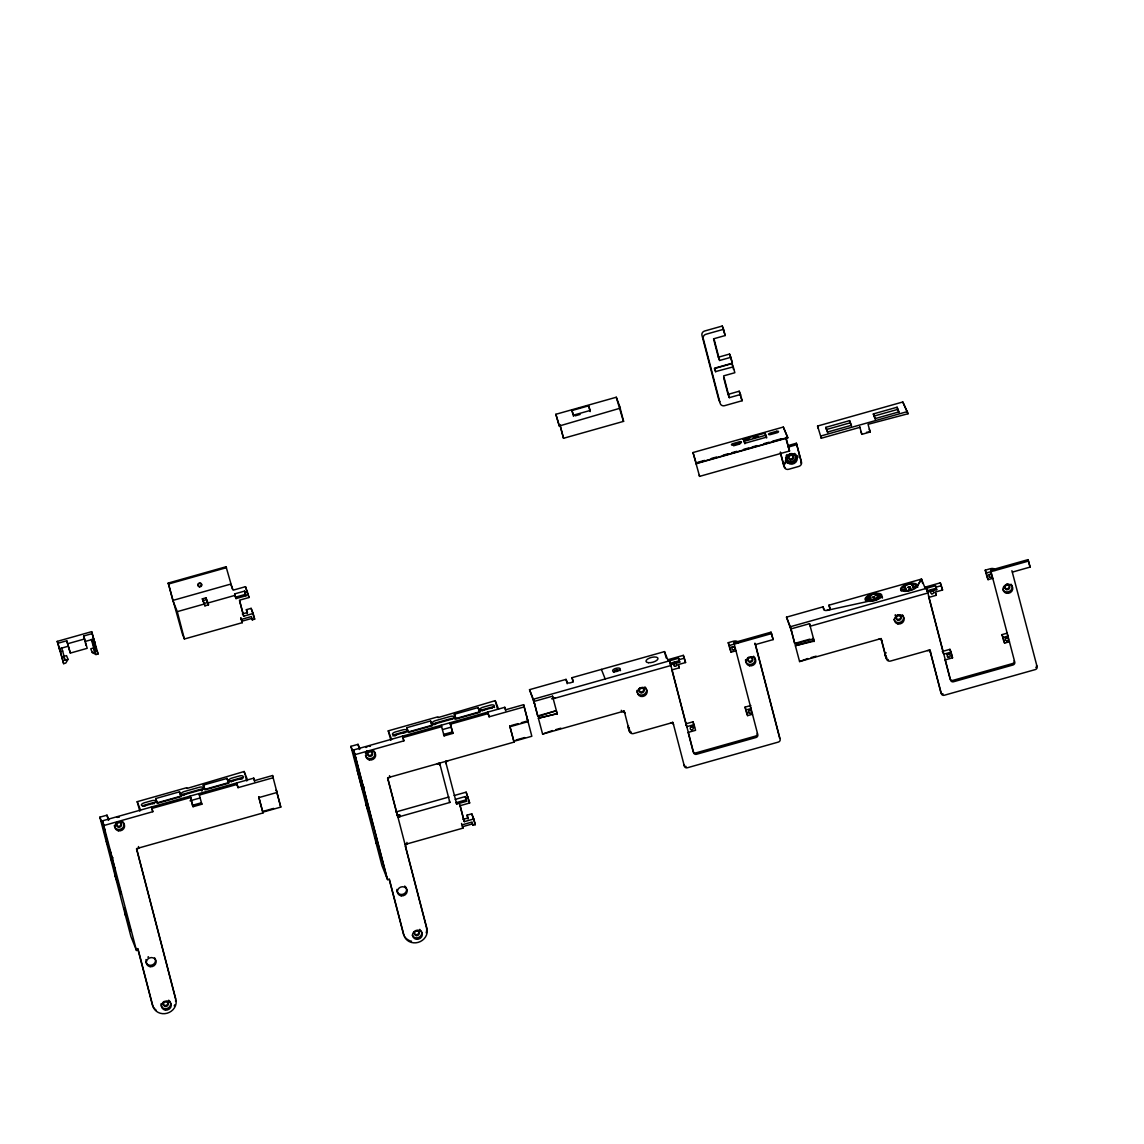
<?xml version="1.0" encoding="UTF-8"?>
<svg xmlns="http://www.w3.org/2000/svg" width="1144" height="1144" viewBox="0 0 1144 1144"><rect width="100%" height="100%" fill="white"/><g stroke="black" fill="none" stroke-linecap="round" stroke-linejoin="round"><path stroke-width="1.5" d="M787 457.142L787.015 458.787A4.333 3.947 -21.7 0 0 793.693 460.703A4.333 3.947 -21.7 0 0 793.421 454.068L792.392 453.71A4.333 3.947 -21.7 0 0 789.145 454.211M787.072 456.713L788.23 454.883M917.331 585.9A8.651 3.504 -14.6 0 0 906.234 584.512A8.651 3.504 -14.6 0 0 902.888 591.119A8.651 3.504 -14.6 0 0 916.816 586.929L921.492 579.093L925.31 588.659L935.492 585.742L936.707 589.646L927.684 592.192L927.126 590.79L936.149 588.245L936.707 589.646M916.816 586.929L921.492 579.093L922.636 583.469M786.471 460.674L783.783 465.15C787.429 461.747 785.442 453.21 792.606 453.896A5.563 5.076 -21.7 0 1 796.009 462.004A5.563 5.076 -21.7 0 1 786.6 461.161L786.5 460.76M68.025 659.373L65.051 660.217L63.564 656.47L66.538 655.641L68.025 659.373L65.794 663.062L63.649 663.663L57.2 641.384L91.663 631.66L98.112 653.939L95.982 654.54L92.264 652.538L90.776 648.791L93.751 647.962L95.238 651.694L92.264 652.538M679.736 662.161L679.178 660.76L670.141 663.306L670.699 664.707L679.736 662.161L678.521 658.258L668.325 661.175L664.521 651.608L571.986 677.691L573.13 682.081M667.767 659.773L683.326 655.355L685.571 662.533L678.449 664.535L679.293 667.81L672.043 669.855M924.752 587.258L940.296 582.839L942.556 590.018L935.42 592.034L936.278 595.295L929.028 597.34L928.47 595.938M723.551 329.3L705.962 334.262A3.704 3.389 -21.7 0 0 703.245 338.553L720.191 403.403A3.718 3.389 -21.7 0 0 724.61 405.677L742.141 400.729L740.525 394.494L729.314 397.654L723.637 375.875L734.848 372.715L733.275 366.866L715.615 371.571L714.785 368.139L732.374 363.177L730.844 357.314L719.633 360.474L713.97 338.71L725.167 335.535L723.551 329.3L722.25 326.04L704.661 331.002A3.704 3.389 -21.7 0 0 701.944 335.292L718.89 400.128A3.718 3.389 -21.7 0 0 719.79 401.63M713.541 338.781L718.332 357.214L729.543 354.054L730.844 357.314M733.275 366.866L731.974 363.606L714.385 368.568L715.686 371.829M559.259 425.997L555.855 414.285L616.287 397.24L620.377 408.136L559.259 425.997L560.245 425.711L563.52 438.295L623.594 421.349L619.876 407.121M571.886 410.553L588.531 405.848L590.333 410.41L573.702 415.1L571.886 410.553L573.501 416.302M575.16 415.844L580.151 414.428M723.651 377.634L728.013 394.394L739.224 391.219L740.525 394.494M168.182 583.082L226.069 566.752L226.44 567.681L168.554 584.012L168.182 583.082L182.368 633.862L184.398 638.995L242.299 622.665L240.883 617.974L242.299 622.665M786.028 437.437L789.546 450.993L699.585 476.376L693.007 452.538L783.325 427.055L787.816 437.823L696.324 463.649L696.053 462.819L696.481 464.435M743.343 439.196L765.021 433.09L766.637 437.137L744.959 443.257L743.343 439.196L744.873 443.772M168.554 584.012L172.83 600.428L230.716 584.098L233.133 590.161L245.488 586.686L249.02 597.511L239.511 600.185L243.672 616.173L253.167 613.484L254.654 619.176L252.281 619.848L251.723 618.446L241.742 621.263M744.801 440.268L749.806 438.867M753.152 437.923L758.157 436.507M743.915 441.384L765.593 435.278L766.666 437.98M733.561 445.788L739.925 443.986M202.402 598.841L205.963 597.826L208.008 602.974L208.494 604.833L204.933 605.834L202.402 598.841L204.933 605.834M818.146 428.242L817.574 426.04L902.802 401.987L908.05 413.742L868.053 424.31L870.155 432.003L861.832 434.348L860.989 431.488M202.888 600.7L206.449 599.685L208.494 604.833M697.754 462.333L704.547 460.417M711.339 458.501L716.43 457.071M723.208 455.155L728.313 453.725M731.702 452.767L736.793 451.322M743.586 449.406L748.676 447.976M752.066 447.018L757.171 445.574M763.949 443.657L769.054 442.227M772.443 441.269L780.923 438.867M57.2 641.384L57.944 643.257L66.738 640.769L70.342 653.081L87.216 648.319L83.612 636.007L92.407 633.533M696.196 463.349L786.157 437.966M234.62 593.908L244.602 591.091L245.159 592.492L246.017 595.767L236.036 598.584L234.62 593.908L236.036 598.584M825.825 427.341L849.592 420.634L851.451 425.296L827.684 432.003L825.825 427.341L827.641 432.632M873.344 413.928L897.111 407.221L898.969 411.883L875.203 418.59L873.344 413.928L875.16 419.219M204.004 603.503L207.565 602.488M172.83 600.428L177.291 611.64L204.447 603.975M208.008 602.974L235.178 595.309M245.159 592.492L247.533 591.82M67.896 643.672L84.77 638.91M826.397 429.529L850.164 422.822L851.408 425.925M873.916 416.116L897.683 409.409L898.927 412.512M235.478 597.182L245.459 594.365L246.017 595.767M57.944 643.257L59.374 648.734L68.168 646.246M93.837 639.01L85.042 641.484L83.612 636.007M907.478 411.554L820.691 436.05L821.263 438.238L860.002 427.313M780.365 452.023L784.269 466.995A3.704 3.389 -21.7 0 0 788.688 469.283L798.784 466.423A3.704 3.389 -21.7 0 0 801.501 462.133L796.381 443.228L787.773 445.659L789.546 450.993M59.374 648.734L60.518 651.622L62.663 651.022L65.051 660.217M91.692 639.61L92.85 642.499L94.981 641.898M788.33 447.061L796.939 444.63M866.551 432.275L870.155 432.003M247.376 613.513L246.375 609.681L251.122 608.351L253.167 613.484M242.328 613.942L247.49 612.483L246.375 609.681M241.441 619.376L251.423 616.559L252.281 619.848M534.477 703.631L529.529 689.675L566.037 679.379L567.467 682.682A3.089 1.244 -14.6 0 0 570.684 682.739A3.089 1.244 -14.6 0 0 573.216 681.066L571.986 677.691M791.448 631.116L786.5 617.159L823.022 606.849L824.452 610.167A3.089 1.244 -14.6 0 0 826.883 610.395L868.468 601.301A8.651 3.504 -14.6 0 0 881.809 595.91A8.651 3.504 -14.6 0 0 870.026 594.78A8.651 3.504 -14.6 0 0 868.468 601.301M830.101 609.552L828.957 605.176L921.492 579.093M139.825 811.153L137.194 801.687L186.772 787.687L187.073 788.431L244.158 771.499L247.504 779.908M390.876 740.311L388.259 730.844L437.823 716.845L438.123 717.588L495.209 700.657L498.555 709.066M155.727 798.541L179.494 791.834L181.353 796.496L157.586 803.202L155.727 798.541L156.871 802.902L180.638 796.195L179.494 791.834M203.303 785.113L227.07 778.406L228.929 783.082L205.162 789.789L203.303 785.113L204.433 789.474L228.214 782.768L227.07 778.406M406.792 727.698L430.559 720.992L432.418 725.654L408.651 732.36L406.792 727.698L407.55 730.601M454.354 714.271L478.135 707.564L479.994 712.24L456.213 718.947L454.354 714.271L455.498 718.632L479.264 711.926L478.135 707.564M263.006 812.941L258.701 796.81L263.006 812.941L136.622 848.605L175.876 999.356A11.998 10.954 -21.7 0 1 167.11 1013.226A11.998 10.954 -21.7 0 1 152.81 1005.862L138.267 949.963L136.479 950.464L130.902 936.45L99.857 817.173L106.993 815.171L108.866 819.89M514.071 742.099L509.766 725.968L514.071 742.099L387.687 777.763L426.926 928.513A11.998 10.954 -21.7 0 1 418.161 942.384A11.998 10.954 -21.7 0 1 403.875 935.02L389.317 879.121L387.544 879.622L381.967 865.608L350.908 746.331L358.043 744.329L359.931 749.048M407.922 732.06L431.688 725.353L430.559 720.992M735.978 650.793L731.102 652.166L729.986 649.363L728.242 642.685L733.118 641.312A3.704 1.502 -14.6 0 1 737.236 641.712L738.037 643.042M992.949 578.278L988.073 579.65L986.957 576.848L985.227 570.17L990.089 568.797A3.704 1.502 -14.6 0 1 994.222 569.197L995.008 570.527M136.479 950.464L102.531 820.806L253.753 778.134L254.511 780.637L272.572 775.532L273.23 777.72L238.038 787.658L236.622 782.968L238.038 787.658M386.987 878.22L353.596 749.964L504.804 707.292L505.562 709.795L523.623 704.69L528.128 721.621L510.052 726.712M557.099 714.056L556.227 710.71L537.952 716.602L534.005 701.429L552.538 696.196L553.296 698.698L670.913 665.508L669.497 660.817L533.333 699.256L529.529 689.675M779.636 738.423A2.474 2.259 -21.7 0 0 779.579 737.823L754.94 643.171L755.498 644.572L773.144 639.596L771.013 632.174L733.676 642.713L734.234 644.115M813.456 638.838L794.923 644.086L790.976 628.914L809.523 623.68L810.267 626.183L927.884 592.992L926.483 588.316L790.304 626.74L786.5 617.159M1012.469 572.072L1030.115 567.081L1027.998 559.659L990.647 570.198L1014.771 662.133A2.474 2.259 -21.7 0 1 1012.969 664.993L953.553 681.752A2.474 2.259 -21.7 0 1 950.607 680.237L927.684 592.192M102.531 820.806L103.947 825.496L152.81 811.697L151.394 807.02L151.952 808.422L190.676 797.497L193.064 806.706L201.859 804.218L198.913 793.607L199.471 795.009L237.18 784.369M387.544 879.622L355.012 754.654L403.861 740.854L402.445 736.178L403.003 737.58L441.727 726.654L441.169 725.253L444.115 735.864L452.91 733.375L449.964 722.765L452.91 733.375M450.522 724.166L488.245 713.527L489.103 716.816L524.281 706.878M679.093 659.659L684.441 658.158M728.242 642.685L729.357 645.488L771.571 633.576M936.064 587.144L941.412 585.642M985.227 570.17L986.342 572.972L1028.556 561.061M190.033 800.814L200.229 797.94M442.785 729.5L451.279 727.098M551.58 698.798L555.012 697.84M190.676 797.497L190.118 796.095L192.507 805.29L201.301 802.816L201.859 804.218M452.352 731.974L443.557 734.448L444.115 735.864M534.005 701.429L533.347 699.241L537.694 715.944L554.54 711.196M790.976 628.914L790.318 626.726L794.665 643.428L809.838 639.153M511.397 725.496L517.975 723.651M521.249 722.722L527.827 720.863L528.128 721.621M538.381 718.232L557.185 713.656L538.381 718.232L542.599 734.076L624.209 711.053L629.5 731.416A3.461 3.16 -21.7 0 0 633.619 733.533L672.958 722.436L684.384 766.251A2.474 2.259 -21.7 0 0 687.329 767.767L778.32 742.084A2.474 2.259 -21.7 0 0 780.136 739.224L755.498 644.572M1011.911 570.67L1037.107 666.723A2.474 2.259 -21.7 0 1 1035.306 669.583L944.3 695.252A2.474 2.259 -21.7 0 1 941.355 693.736L929.929 649.921L890.59 661.032A3.461 3.16 -21.7 0 1 886.471 658.901L881.195 638.538L799.584 661.561L795.366 645.716L813.899 640.483M259.002 797.554L277.062 792.463L276.762 791.705M263.32 811.296L273.63 808.393M516.101 739.968L524.696 737.551M262.705 812.197L280.766 807.106L272.572 775.532M361.718 785.113L362.262 784.155M513.77 741.355L531.831 736.264L523.623 704.69M552.452 730.573L542.599 734.076M555.827 729.615L560.875 728.185M807.75 658.529L799.584 661.561M811.11 657.586L816.173 656.155M362.376 784.441L361.533 784.369M113.156 857.843L110.782 858.515L114.858 868.782L110.425 851.708L106.335 841.441M361.833 787.673L365.923 797.94L361.475 780.866L357.386 770.598L361.833 787.673L364.207 787M685.728 723.866L692.964 721.821L694.079 724.624L695.566 730.315L688.316 732.36M751.937 712.855L752.495 714.256L747.618 715.629L746.503 712.826L745.03 707.135L749.892 705.762A3.704 1.502 -14.6 0 1 750.836 705.548M945.287 659.859L952.537 657.814L951.064 652.123L949.949 649.32L942.699 651.365A3.704 1.502 -14.6 0 0 942.241 651.508M1009.466 641.741L1004.604 643.114L1003.488 640.311L1002.001 634.634L1006.877 633.247A3.704 1.502 -14.6 0 1 1007.349 633.132M694.079 724.624L686.843 726.669L686.286 725.267M745.03 707.135L746.145 709.938L751.007 708.565L750.45 707.164M951.064 652.123L943.814 654.168L943.257 652.766M1002.001 634.634L1003.116 637.437L1007.993 636.05L1007.435 634.648M395.881 811.983L449.006 796.996M454.139 795.538L466.137 792.163L469.655 802.988L460.16 805.676L459.788 804.732L463.935 820.706L464.307 821.649L473.816 818.961L475.303 824.652L472.93 825.324L472.372 823.923L462.391 826.74L462.948 828.142L405.047 844.472M455.269 799.384L465.25 796.567L465.808 797.969L466.652 801.258L456.671 804.075L456.113 802.673L466.094 799.856L466.652 801.258M397.926 817.116L400.314 816.459L399.757 815.057A2.474 2.259 -21.7 0 1 396.811 813.527L397.926 817.116L449.878 802.459L439.639 763.105L437.251 763.777A2.474 2.259 -21.7 0 1 440.197 765.293L439.639 763.105M465.808 797.969L468.182 797.296M468.025 818.99L467.024 815.171L471.771 813.827L473.816 818.961M462.977 819.419L468.139 817.974L467.024 815.171M462.09 824.853L472.072 822.035L472.93 825.324M446.146 763.62L445.574 761.432L447.947 760.76A2.474 2.259 -21.7 0 0 446.146 763.62L445.588 762.219M397.368 815.715L399.757 815.057M826.883 610.395L827.67 610.224A3.089 1.244 -14.6 0 0 830.186 608.551L828.957 605.176M110.425 853.967L109.838 852.637M623.08 420.363L623.594 421.349M787.816 437.823L783.325 427.055M908.05 413.742L902.802 401.987M1030.115 567.081L1027.998 559.659M942.556 590.018L940.296 582.839M935.163 592.492L936.278 595.295M869.311 429.143L869.883 431.331M931.287 589.618L931.845 591.019M952.537 657.814L949.949 649.32M725.167 335.535L722.25 326.04M732.374 363.177L729.543 354.054M740.84 397.468L742.141 400.729M718.332 357.214L719.633 360.474M728.013 394.394L729.314 397.654M795.366 645.716L814.156 641.14L809.523 623.68M773.144 639.596L771.013 632.174M685.571 662.533L683.326 655.355M678.178 665.007L679.293 667.81M674.302 662.133L674.86 663.534M560.245 425.711L559.845 424.696L563.52 438.295M624.224 711.84L624.781 713.241A2.474 2.259 -21.7 0 0 621.836 711.711L621.278 710.31M601.401 669.397L605.205 678.978M527.284 719.118L527.57 719.862M488.245 713.527L487.687 712.126L489.103 716.816M469.655 802.988L466.137 792.163M475.303 824.652L471.771 813.827M440.197 765.293L439.639 763.892A2.474 2.259 -21.7 0 0 439.41 763.348M449.32 801.057L449.878 802.459M388.259 730.844L391.606 739.253M389.503 775.689L390.061 777.091A2.474 2.259 -21.7 0 0 388.259 779.951L387.702 778.549M406.864 842.399L407.421 843.8A2.474 2.259 -21.7 0 0 405.619 846.66M350.908 746.331L355.927 758.944M360.675 780.78L361.018 782.081M375.747 841.412L377.034 844.644M377.263 845.559L375.904 842.013M249.02 597.511L245.488 586.686M254.654 619.176L251.122 608.351M243.672 616.173L239.554 600.857M232.504 589.217L226.069 566.752M276.519 790.704L276.219 789.961L280.766 807.106M192.507 805.29L193.064 806.706M96.854 650.764L98.112 653.939M94.995 652.051L95.982 654.54M137.194 801.687L140.54 810.095M70.342 653.081L66.738 640.769M61.504 648.119L62.663 651.022M138.453 846.531L139.01 847.933A2.474 2.259 -21.7 0 0 137.194 850.793L136.636 849.391M99.857 817.173L104.876 829.786M124.682 912.254L126.212 916.401M138.267 949.963L137.709 948.562L152.252 1004.461A11.998 10.954 -21.7 0 0 156.084 1010.081M368.368 811.353L366.037 803.86L367.41 808.879L366.323 804.99L366.967 806.82M117.303 882.196L114.986 874.702L116.345 879.722L115.272 875.718L115.916 877.662M559.173 425.411L555.855 414.285M693.007 452.538L696.324 463.649M124.839 912.855L125.883 916.215L125.211 913.884M817.574 426.04L821.263 438.238M699.213 475.132L699.585 476.376M353.596 749.964L355.012 754.654M497.354 708.451L495.209 700.657M245.302 775.889L246.789 780.994M588.531 405.848L590.147 411.611M731.974 363.606L733.547 369.455M935.492 585.742L936.149 588.245M678.521 658.258L679.178 660.76M986.342 572.972L988.073 579.65M1003.116 637.437L1004.604 643.114M897.111 407.221L897.683 409.409M926.483 588.316L927.369 591.734M928.699 596.853L943.371 653.224M945.159 660.045L950.049 678.835A2.474 2.259 -21.7 0 0 952.995 680.351L1012.411 663.591A2.474 2.259 -21.7 0 0 1014.213 660.731M929.815 650.207L940.797 692.334A2.474 2.259 -21.7 0 0 941.898 693.693M859.73 426.655L861.832 434.348M849.592 420.634L850.164 422.822M885.914 657.5L881.066 638.824A2.474 2.259 -21.7 0 1 881.195 639.324M796.381 443.228L800.943 460.732A3.704 3.389 -21.7 0 1 800.714 462.948M785.728 437.809L787.372 444.087M823.022 606.849L823.78 609.781M780.394 452.867L783.711 465.594A3.704 3.389 -21.7 0 0 785.356 467.624M765.021 433.09L765.593 435.278M813.212 638.209L814.07 641.555M739.224 391.219L740.44 395.91M734.176 643.886L757.8 734.648A2.474 2.259 -21.7 0 1 755.998 737.508L696.567 754.268A2.474 2.259 -21.7 0 1 693.621 752.752L670.699 664.707M729.357 645.488L731.102 652.166M746.145 709.938L747.618 715.629M622.665 418.79L616.287 397.24M692.964 721.821L694.451 727.512M669.497 660.817L670.384 664.235M672.172 671.07L686.4 725.725M688.173 732.56L693.064 751.351A2.474 2.259 -21.7 0 0 696.01 752.866L755.44 736.107A2.474 2.259 -21.7 0 0 757.242 733.247M664.521 651.608L666.165 657.943M566.037 679.379L567.181 683.754M552.538 696.196L557.185 713.656M504.804 707.292L505.691 710.681M465.25 796.567L466.094 799.856M460.16 805.676L464.307 821.649M445.574 761.432L456.671 804.075M461.532 823.451L462.948 828.142M403.003 737.58L403.861 740.854M387.573 778.077L397.383 815.758M405.405 846.603L426.369 927.112A11.998 10.954 -21.7 0 1 426.212 932.861M358.043 744.329L359.388 749.506M389.203 879.407L403.317 933.618A11.998 10.954 -21.7 0 0 404.147 935.763M244.602 591.091L245.459 594.365M253.753 778.134L254.64 781.524M205.963 597.826L206.449 599.685M244.158 771.499L244.916 774.431M177.291 611.64L184.398 638.995M151.952 808.422L152.81 811.697M91.663 631.66L96.225 649.177M92.85 642.499L95.238 651.694M93.751 647.962L94.494 650.807L91.391 639.453M85.385 642.799L86.057 645.431M136.522 848.919L175.318 997.954A11.998 10.954 -21.7 0 1 175.532 999.084M106.993 815.171L108.337 820.348M60.518 651.622L63.649 663.663M948.905 653.696A1.544 1.416 -21.7 0 1 946.803 654.297M990.618 573.802A1.544 1.416 -21.7 0 1 988.874 574.531M1006.563 637.809A1.544 1.416 -21.7 0 1 1005.033 637.866M931.43 590.947A1.544 1.416 -21.7 0 1 930.644 590.976M888.33 659.716A3.361 3.074 -21.7 0 1 885.985 656.041M943.114 693.95A2.474 2.259 -21.7 0 1 942.484 693.893M1011.053 584.212A4.948 4.519 -21.7 0 1 1009.895 591.133A4.948 4.519 -21.7 0 1 1002.816 589.403M1009.108 585.242A2.474 2.259 -21.7 0 1 1007.535 588.645A2.474 2.259 -21.7 0 1 1004.518 586.543M1006.391 584.269A2.474 2.259 -21.7 0 1 1008.236 584.427M902.43 614.857A4.948 4.519 -21.7 0 1 900.929 621.978A4.948 4.519 -21.7 0 1 893.964 619.376M894.994 615.286A4.948 4.519 -21.7 0 1 895.537 614.743M899.041 614.871A2.474 2.259 -21.7 0 1 900.743 617.417A2.474 2.259 -21.7 0 1 898.069 619.39A2.474 2.259 -21.7 0 1 895.895 617.188M897.182 615.172A2.474 2.259 -21.7 0 1 897.768 614.914M1036.55 665.322A2.474 2.259 -21.7 0 1 1035.849 667.553M927.555 650.593A2.474 2.259 -21.7 0 1 930.501 652.109L929.943 650.707A2.474 2.259 -21.7 0 0 929.714 650.164M878.806 639.21A2.474 2.259 -21.7 0 1 881.752 640.726M886.772 657.557A3.361 3.074 -21.7 0 1 886.099 652.709M901.157 590.933A8.651 3.504 -14.6 0 1 901.672 589.918M916.087 585.842A8.651 3.504 -14.6 0 1 917.846 587.172M916.129 586.843A7.422 3.003 -14.6 0 1 916.659 587.501M865.622 600.943A8.651 3.504 -14.6 0 1 866.151 599.914M880.551 595.852A8.651 3.504 -14.6 0 1 882.367 598.097M880.594 596.853A7.422 3.003 -14.6 0 1 881.137 597.511M175.633 1000.242A11.998 10.954 -21.7 0 1 175.604 1001.4M174.732 1004.818A11.998 10.954 -21.7 0 1 174.203 1005.905M122.88 821.749A4.948 4.519 -21.7 0 1 121.021 829.043A4.948 4.519 -21.7 0 1 114.286 825.568M120.063 821.964A2.474 2.259 -21.7 0 1 120.864 825.067A2.474 2.259 -21.7 0 1 117.503 826.011A2.474 2.259 -21.7 0 1 116.702 822.922M117.103 822.436A2.474 2.259 -21.7 0 1 117.617 822.05M117.074 817.431A7.422 6.778 -21.7 0 1 119.362 817.131M170.113 1001.729A4.948 4.519 -21.7 0 1 166.709 1008.608A4.948 4.519 -21.7 0 1 160.975 1003.846M168.597 1000.242A4.948 4.519 -21.7 0 1 169.698 1001.157M167.138 1001.472A2.474 2.259 -21.7 0 1 167.124 1004.789A2.474 2.259 -21.7 0 1 163.592 1004.818A2.474 2.259 -21.7 0 1 163.964 1001.5M154.669 957.885A4.948 4.519 -21.7 0 1 152.467 964.892A4.948 4.519 -21.7 0 1 145.831 961.675M145.846 960.245A4.948 4.519 -21.7 0 1 146.032 959.544M147.848 957.17A4.948 4.519 -21.7 0 1 148.505 956.77M145.574 805.562A3.704 1.502 -14.6 0 1 141.441 805.161A3.704 1.502 -14.6 0 1 144.459 802.759L151.58 800.743A3.704 1.502 -14.6 0 1 155.713 801.143A3.704 1.502 -14.6 0 1 152.695 803.546L145.302 805.648A1.859 0.744 -14.6 0 0 144.444 805.991M152.438 803.631A1.859 0.744 -14.6 0 1 154.368 803.674M154.84 802.63A3.704 1.502 -14.6 0 0 152.152 802.931L145.016 804.947A3.704 1.502 -14.6 0 0 142.671 806.062M233.076 780.866A3.704 1.502 -14.6 0 1 228.957 780.48A3.704 1.502 -14.6 0 1 231.96 778.063L239.096 776.047A3.704 1.502 -14.6 0 1 243.214 776.447A3.704 1.502 -14.6 0 1 240.211 778.849L232.804 780.952A1.859 0.744 -14.6 0 0 231.288 781.967M239.94 778.935A1.859 0.744 -14.6 0 1 241.999 779.135M229.715 781.824A3.704 1.502 -14.6 0 1 232.532 780.251L239.668 778.235A3.704 1.502 -14.6 0 1 243.028 778.063M185.5 794.293A3.704 1.502 -14.6 0 1 181.381 793.893A3.704 1.502 -14.6 0 1 184.384 791.491L199.156 787.315A3.704 1.502 -14.6 0 1 203.274 787.716A3.704 1.502 -14.6 0 1 200.272 790.118L185.228 794.379A1.859 0.744 -14.6 0 0 183.726 795.581M201.973 790.819A1.859 0.744 -14.6 0 1 201.744 791.047M200 790.204A1.859 0.744 -14.6 0 1 201.93 790.247M181.925 795.695A3.704 1.502 -14.6 0 1 184.956 793.679L199.728 789.503A3.704 1.502 -14.6 0 1 203.089 789.346M198.47 583.511A1.859 1.687 -21.7 0 1 201.473 584.041A1.859 1.687 -21.7 0 1 199.528 586.4A1.859 1.687 -21.7 0 1 198.169 583.883M411.468 941.183A11.998 10.954 -21.7 0 1 410.296 940.869M409.18 940.439A11.998 10.954 -21.7 0 1 404.733 936.75M373.931 750.907A4.948 4.519 -21.7 0 1 372.429 758.029A4.948 4.519 -21.7 0 1 365.465 755.426M365.465 753.295A4.948 4.519 -21.7 0 1 366.051 751.937M366.495 751.336A4.948 4.519 -21.7 0 1 367.038 750.793M371.128 751.122A2.474 2.259 -21.7 0 1 371.528 754.711A2.474 2.259 -21.7 0 1 367.696 754.368M368.683 751.208A2.474 2.259 -21.7 0 1 369.269 750.964M366.023 747.532A7.422 6.778 -21.7 0 1 367.038 746.975M369.269 746.346A7.422 6.778 -21.7 0 1 370.427 746.288M421.178 930.887A4.948 4.519 -21.7 0 1 418.861 937.379A4.948 4.519 -21.7 0 1 412.269 935.106M419.648 929.4A4.948 4.519 -21.7 0 1 420.248 929.815M418.189 930.63A2.474 2.259 -21.7 0 1 418.518 933.561A2.474 2.259 -21.7 0 1 415.458 934.505A2.474 2.259 -21.7 0 1 414.157 931.874M404.647 886.085A4.948 4.519 -21.7 0 1 406.048 891.791A4.948 4.519 -21.7 0 1 400.143 894.322A4.948 4.519 -21.7 0 1 396.911 889.403M396.625 734.72A3.704 1.502 -14.6 0 1 392.506 734.319A3.704 1.502 -14.6 0 1 395.509 731.917L402.645 729.901A3.704 1.502 -14.6 0 1 406.763 730.301A3.704 1.502 -14.6 0 1 403.761 732.703L396.353 734.806A1.859 0.744 -14.6 0 0 395.91 734.963M403.489 732.789A1.859 0.744 -14.6 0 1 405.176 732.703M394.995 736.178A1.859 0.744 -14.6 0 1 395.18 735.363M406.578 731.917A3.704 1.502 -14.6 0 0 403.217 732.088L396.081 734.105A3.704 1.502 -14.6 0 0 393.05 736.107M484.127 710.024A3.704 1.502 -14.6 0 1 480.008 709.637A3.704 1.502 -14.6 0 1 483.011 707.221L490.147 705.204A3.704 1.502 -14.6 0 1 494.279 705.605A3.704 1.502 -14.6 0 1 491.262 708.007L483.869 710.109A1.859 0.744 -14.6 0 0 482.453 710.896M494.58 707.464A3.704 1.502 -14.6 0 0 490.719 707.392L483.583 709.409A3.704 1.502 -14.6 0 0 480.78 710.982M491.005 708.093A1.859 0.744 -14.6 0 1 492.349 707.95M436.565 723.451A3.704 1.502 -14.6 0 1 432.432 723.051A3.704 1.502 -14.6 0 1 435.449 720.648L450.221 716.473A3.704 1.502 -14.6 0 1 454.34 716.873A3.704 1.502 -14.6 0 1 451.337 719.276L436.293 723.537A1.859 0.744 -14.6 0 0 434.791 724.738M454.912 719.061A3.704 1.502 -14.6 0 0 450.779 718.661L436.007 722.836A3.704 1.502 -14.6 0 0 432.975 724.853M451.065 719.361A1.859 0.744 -14.6 0 1 452.409 719.218M400.314 816.459A2.474 2.259 -21.7 0 1 397.368 814.928M623.623 710.824A2.474 2.259 -21.7 0 1 623.995 711.296M631.288 732.203A3.461 3.16 -21.7 0 1 628.943 730.015M753.538 656.241A4.948 4.519 -21.7 0 1 752.223 664.02A4.948 4.519 -21.7 0 1 745.488 659.831M751.765 657.299A2.474 2.259 -21.7 0 1 751.15 660.903A2.474 2.259 -21.7 0 1 747.618 659.645M747.647 658.458A2.474 2.259 -21.7 0 1 748.305 657.414M644.916 686.9A4.948 4.519 -21.7 0 1 643.6 694.665A4.948 4.519 -21.7 0 1 636.865 690.476M643.142 687.944A2.474 2.259 -21.7 0 1 643.042 691.176A2.474 2.259 -21.7 0 1 639.596 691.291A2.474 2.259 -21.7 0 1 639.682 688.059M686.128 766.466A2.474 2.259 -21.7 0 1 683.826 764.85M672.357 722.221A2.474 2.259 -21.7 0 1 672.972 723.222M670.57 723.108A2.474 2.259 -21.7 0 1 673.53 724.624M630.544 731.96A3.361 3.074 -21.7 0 1 629.343 727.784M629.801 730.072A3.361 3.074 -21.7 0 1 628.585 725.897M613.441 672.243A3.961 1.602 -14.6 0 1 616.945 670.441A3.961 1.602 -14.6 0 1 620.548 670.627M614.943 670.484A5.32 2.145 -14.6 0 1 617.588 669.74M692.091 725.868A1.544 1.416 -21.7 0 1 690.576 726.969M733.061 646.861A1.544 1.416 -21.7 0 1 731.531 646.903M750.164 709.78A1.544 1.416 -21.7 0 1 748.819 710.538M675.16 663.077A1.544 1.416 -21.7 0 1 673.301 663.363M797.711 455.77A6.792 6.206 -21.7 0 1 797.897 457.386M787.658 463.177A6.792 6.206 -21.7 0 1 785.27 460.946M792.091 454.654A2.474 2.259 -21.7 0 1 792.492 458.243A2.474 2.259 -21.7 0 1 788.659 457.886M788.716 455.598A2.474 2.259 -21.7 0 1 789.646 454.74M794.637 453.424A5.563 5.076 -21.7 0 1 794.408 461.59A5.563 5.076 -21.7 0 1 786.042 459.745L785.714 458.472A5.563 5.076 -21.7 0 1 785.742 457.128M786.157 455.812A5.563 5.076 -21.7 0 1 786.9 454.626M873.029 599.384L875.403 598.984L873.029 599.384M875.203 595.094L877.548 594.766L875.203 595.094M114.543 870.77L121.121 894.079L114.543 870.77M124.224 907.95L130.802 931.259L124.224 907.95M365.608 799.928L372.186 823.237L365.608 799.928M375.289 837.108L381.867 860.417L375.289 837.108M868.31 597.011L870.627 596.739L868.31 597.011M867.71 598.684L870.026 598.298L867.71 598.684M869.397 599.713L871.714 599.327L869.397 599.713M872.314 597.382L874.617 596.996L872.314 597.382M876.304 597.769L878.621 597.382L876.304 597.769M877.191 596.01L879.507 595.624L877.191 596.01M903.231 587.616L905.533 587.229L903.231 587.616M903.989 589.532L906.305 589.146L903.989 589.532M907.836 587.387L910.152 586.986L907.836 587.387M908.593 589.303L910.924 589.046L908.593 589.303M911.682 585.227L913.999 584.841L911.682 585.227M912.454 587.144L914.771 586.886L912.454 587.144M741.24 442.499L741.097 442.642A1.859 0.744 -14.6 0 1 739.925 443.2L733.547 445.002A1.859 0.744 -14.6 0 1 731.488 444.801A1.859 0.744 -14.6 0 1 732.989 443.6L739.367 441.798A1.859 0.744 -14.6 0 1 741.326 442.413L741.24 442.499M871.413 594.837L870.512 595.137A7.422 3.003 -14.6 0 0 868.224 600.586A7.422 3.003 -14.6 0 0 879.908 597.297A7.422 3.003 -14.6 0 0 874.202 594.108L871.413 594.837M906.935 584.827L906.034 585.142A7.422 3.003 -14.6 0 0 903.76 590.576A7.422 3.003 -14.6 0 0 915.443 587.287A7.422 3.003 -14.6 0 0 909.723 584.098L906.935 584.827M776.433 431.345L770.069 433.133A1.859 0.744 -14.6 0 0 768.568 434.348A1.859 0.744 -14.6 0 0 770.627 434.534L776.99 432.747A1.859 0.744 -14.6 0 0 778.506 431.545A1.859 0.744 -14.6 0 0 776.433 431.345M354.454 757.071L359.23 774.059L354.454 757.071M103.403 827.913L108.165 844.901L103.403 827.913M948.276 657.228A1.544 1.416 -21.7 0 0 950.192 655.412A1.544 1.416 -21.7 0 0 947.661 654.854A1.544 1.416 -21.7 0 0 948.276 657.228M989.989 577.334A1.544 1.416 -21.7 0 0 991.905 575.518A1.544 1.416 -21.7 0 0 989.374 574.96A1.544 1.416 -21.7 0 0 989.989 577.334M1006.505 640.797A1.544 1.416 -21.7 0 0 1008.436 638.981A1.544 1.416 -21.7 0 0 1005.891 638.423A1.544 1.416 -21.7 0 0 1006.505 640.797M931.759 593.779A1.544 1.416 -21.7 0 0 933.69 591.963A1.544 1.416 -21.7 0 0 931.144 591.419A1.544 1.416 -21.7 0 0 931.759 593.779M1006.505 593.25A4.948 4.519 -21.7 0 0 1012.64 587.444A4.948 4.519 -21.7 0 0 1004.532 585.671A4.948 4.519 -21.7 0 0 1006.505 593.25M1006.634 589.618A2.474 2.259 -21.7 0 0 1009.709 586.715A2.474 2.259 -21.7 0 0 1005.647 585.828A2.474 2.259 -21.7 0 0 1006.634 589.618M897.883 623.909A4.948 4.519 -21.7 0 0 904.017 618.103A4.948 4.519 -21.7 0 0 895.909 616.316A4.948 4.519 -21.7 0 0 897.883 623.909M898.011 620.277A2.474 2.259 -21.7 0 0 901.086 617.374A2.474 2.259 -21.7 0 0 897.025 616.487A2.474 2.259 -21.7 0 0 898.011 620.277M118.332 830.787A4.948 4.519 -21.7 0 0 124.467 824.981A4.948 4.519 -21.7 0 0 116.359 823.208A4.948 4.519 -21.7 0 0 118.332 830.787M118.461 827.155A2.474 2.259 -21.7 0 0 121.536 824.252A2.474 2.259 -21.7 0 0 117.475 823.365A2.474 2.259 -21.7 0 0 118.461 827.155M165.48 1010.109A4.948 4.519 -21.7 0 0 170.985 1003.774A4.948 4.519 -21.7 0 0 162.662 1002.816A4.948 4.519 -21.7 0 0 165.48 1010.109M165.38 1006.434A2.474 2.259 -21.7 0 0 168.125 1003.259A2.474 2.259 -21.7 0 0 163.964 1002.787A2.474 2.259 -21.7 0 0 165.38 1006.434M150.136 966.666A4.948 4.519 -21.7 0 0 155.899 960.531A4.948 4.519 -21.7 0 0 147.633 959.244A4.948 4.519 -21.7 0 0 150.136 966.666M199.399 586.815A1.859 1.687 -21.7 0 0 201.702 584.641A1.859 1.687 -21.7 0 0 198.656 583.983A1.859 1.687 -21.7 0 0 199.399 586.815M369.383 759.945A4.948 4.519 -21.7 0 0 375.532 754.139A4.948 4.519 -21.7 0 0 367.41 752.366A4.948 4.519 -21.7 0 0 369.383 759.945M369.526 756.313A2.474 2.259 -21.7 0 0 372.587 753.41A2.474 2.259 -21.7 0 0 368.54 752.523A2.474 2.259 -21.7 0 0 369.526 756.313M416.545 939.267A4.948 4.519 -21.7 0 0 422.05 932.932A4.948 4.519 -21.7 0 0 413.713 931.974A4.948 4.519 -21.7 0 0 416.545 939.267M416.43 935.592A2.474 2.259 -21.7 0 0 419.176 932.417A2.474 2.259 -21.7 0 0 415.015 931.945A2.474 2.259 -21.7 0 0 416.43 935.592M401.187 895.824A4.948 4.519 -21.7 0 0 406.949 889.689A4.948 4.519 -21.7 0 0 398.698 888.402A4.948 4.519 -21.7 0 0 401.187 895.824M749.534 665.765A4.948 4.519 -21.7 0 0 755.669 659.959A4.948 4.519 -21.7 0 0 747.547 658.186A4.948 4.519 -21.7 0 0 749.534 665.765M749.663 662.133A2.474 2.259 -21.7 0 0 752.738 659.23A2.474 2.259 -21.7 0 0 748.676 658.343A2.474 2.259 -21.7 0 0 749.663 662.133M640.897 696.41A4.948 4.519 -21.7 0 0 647.046 690.618A4.948 4.519 -21.7 0 0 638.924 688.831A4.948 4.519 -21.7 0 0 640.897 696.41M641.04 692.778A2.474 2.259 -21.7 0 0 644.115 689.875A2.474 2.259 -21.7 0 0 640.054 688.988A2.474 2.259 -21.7 0 0 641.04 692.778M614.199 671.685A3.961 1.602 -14.6 0 0 620.291 669.211A3.961 1.602 -14.6 0 0 614.9 668.697A3.961 1.602 -14.6 0 0 614.199 671.685M648.448 662.691A6.178 2.502 -14.6 0 0 657.972 658.844A6.178 2.502 -14.6 0 0 649.549 658.029A6.178 2.502 -14.6 0 0 648.448 662.691M691.305 729.743A1.544 1.416 -21.7 0 0 693.221 727.927A1.544 1.416 -21.7 0 0 690.69 727.369A1.544 1.416 -21.7 0 0 691.305 729.743M733.018 649.849A1.544 1.416 -21.7 0 0 734.934 648.033A1.544 1.416 -21.7 0 0 732.403 647.475A1.544 1.416 -21.7 0 0 733.018 649.849M749.534 713.313A1.544 1.416 -21.7 0 0 751.451 711.496A1.544 1.416 -21.7 0 0 748.92 710.939A1.544 1.416 -21.7 0 0 749.534 713.313M674.788 666.294A1.544 1.416 -21.7 0 0 676.705 664.478A1.544 1.416 -21.7 0 0 674.173 663.92A1.544 1.416 -21.7 0 0 674.788 666.294M790.49 459.845A2.474 2.259 -21.7 0 0 793.55 456.942A2.474 2.259 -21.7 0 0 789.503 456.056A2.474 2.259 -21.7 0 0 790.49 459.845"/></g></svg>
